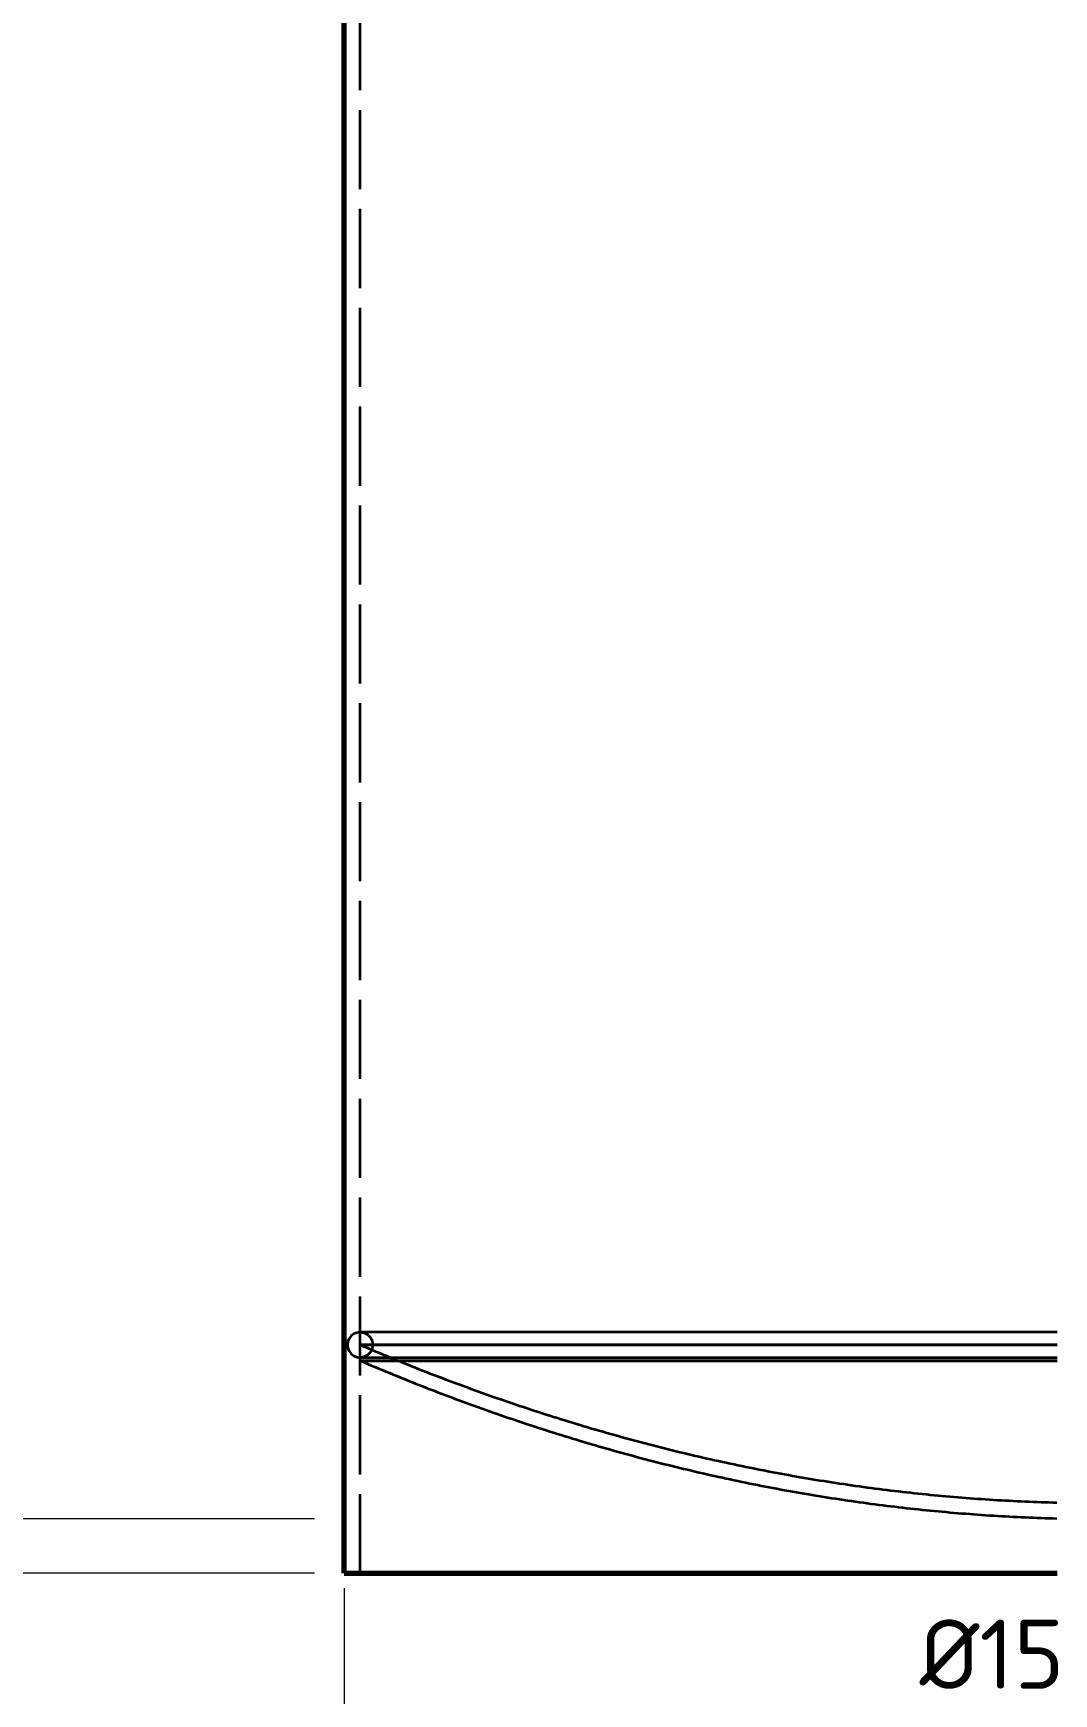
# Model space of a CAD drawing. Header units: millimetres. Extents: x 0 to 594, y 0 to 420.
# Drawn here: x 63.1 to 114.8, y 141.5 to 225.5 of the extents above; entities that cross this region are included whole.
import ezdxf

# ---------------------------------------------------------------- set-up
doc = ezdxf.new("R2010")
doc.units = ezdxf.units.MM
doc.linetypes.add('IRAM-E-TRAZOS', pattern=[5, 4, -1])
for name, color, linetype, lineweight in [('01-VISIBLE', 7, 'CONTINUOUS', 70), ('02-OCULTA', 4, 'IRAM-E-TRAZOS', 35), ('04-COTA', 3, 'CONTINUOUS', 18)]:
    doc.layers.add(name, color=color, linetype=linetype, lineweight=lineweight)
doc.styles.add('ISO3098', font='isocpeur.ttf')
doc.dimstyles.new('FLAMA-IRAM', dxfattribs={"dimtxt": 3.5, "dimasz": 3.5, "dimexe": 2, "dimexo": 1.5, "dimgap": 1, "dimtad": 1, "dimdec": 1, "dimtxsty": 'ISO3098', "dimblk": 'IRAM_FLECHA', "dimblk1": 'IRAM_FLECHA', "dimblk2": 'IRAM_FLECHA', "dimcen": 2.5, "dimclrd": 3, "dimclre": 3, "dimclrt": 3, "dimazin": 3, "dimtfac": 1, "dimtmove": 0, "dimatfit": 3, "dimlwd": 18, "dimlwe": 18})

# ---------------------------------------------------------------- blocks, each defined once
blk = doc.blocks.new('IRAM_FLECHA')
blk.add_solid([(0, 0), (-1, 0.125), (-1, -0.125)])

msp = doc.modelspace()

# ---------------------------------------------------------------- linework, layer by layer
at = {"layer": '01-VISIBLE'}
msp.add_line((78.875, 147.625), (78.875, 307.848), dxfattribs=at)
msp.add_lwpolyline([(78.875, 147.625), (79.075, 147.625), (79.276, 147.625), (79.476, 147.625), (79.676, 147.625), (79.876, 147.625), (80.077, 147.625), (80.277, 147.625), (80.477, 147.625), (80.677, 147.625), (80.878, 147.625), (81.078, 147.625), (81.278, 147.625), (81.478, 147.625), (81.679, 147.625), (81.879, 147.625), (82.079, 147.625), (82.279, 147.625), (82.48, 147.625), (82.68, 147.625), (82.88, 147.625), (83.08, 147.625), (83.281, 147.625), (83.481, 147.625), (83.681, 147.625), (83.882, 147.625), (84.082, 147.625), (84.282, 147.625), (84.482, 147.625), (84.683, 147.625), (84.883, 147.625), (85.083, 147.625), (85.283, 147.625), (85.484, 147.625), (85.684, 147.625), (85.884, 147.625), (86.084, 147.625), (86.285, 147.625), (86.485, 147.625), (86.685, 147.625), (86.885, 147.625), (87.086, 147.625), (87.286, 147.625), (87.486, 147.625), (87.687, 147.625), (87.887, 147.625), (88.087, 147.625), (88.287, 147.625), (88.488, 147.625), (88.688, 147.625), (88.888, 147.625), (89.088, 147.625), (89.289, 147.625), (89.489, 147.625), (89.689, 147.625), (89.889, 147.625), (90.09, 147.625), (90.29, 147.625), (90.49, 147.625), (90.69, 147.625), (90.891, 147.625), (91.091, 147.625), (91.291, 147.625), (91.491, 147.625), (91.692, 147.625), (91.892, 147.625), (92.092, 147.625), (92.293, 147.625), (92.493, 147.625), (92.693, 147.625), (92.893, 147.625), (93.094, 147.625), (93.294, 147.625), (93.494, 147.625), (93.694, 147.625), (93.895, 147.625), (94.095, 147.625), (94.295, 147.625), (94.495, 147.625), (94.696, 147.625), (94.896, 147.625), (95.096, 147.625), (95.296, 147.625), (95.497, 147.625), (95.697, 147.625), (95.897, 147.625), (96.098, 147.625), (96.298, 147.625), (96.498, 147.625), (96.698, 147.625), (96.899, 147.625), (97.099, 147.625), (97.299, 147.625), (97.499, 147.625), (97.7, 147.625), (97.9, 147.625), (98.1, 147.625), (98.3, 147.625), (98.501, 147.625), (98.701, 147.625), (98.901, 147.625), (99.101, 147.625), (99.302, 147.625), (99.502, 147.625), (99.702, 147.625), (99.902, 147.625), (100.103, 147.625), (100.303, 147.625), (100.503, 147.625), (100.704, 147.625), (100.904, 147.625), (101.104, 147.625), (101.304, 147.625), (101.505, 147.625), (101.705, 147.625), (101.905, 147.625), (102.105, 147.625), (102.306, 147.625), (102.506, 147.625), (102.706, 147.625), (102.906, 147.625), (103.107, 147.625), (103.307, 147.625), (103.507, 147.625), (103.707, 147.625), (103.908, 147.625), (104.108, 147.625), (104.308, 147.625), (104.509, 147.625), (104.709, 147.625), (104.909, 147.625), (105.109, 147.625), (105.31, 147.625), (105.51, 147.625), (105.71, 147.625), (105.91, 147.625), (106.111, 147.625), (106.311, 147.625), (106.511, 147.625), (106.711, 147.625), (106.912, 147.625), (107.112, 147.625), (107.312, 147.625), (107.512, 147.625), (107.713, 147.625), (107.913, 147.625), (108.113, 147.625), (108.313, 147.625), (108.514, 147.625), (108.714, 147.625), (108.914, 147.625), (109.115, 147.625), (109.315, 147.625), (109.515, 147.625), (109.715, 147.625), (109.916, 147.625), (110.116, 147.625), (110.316, 147.625), (110.516, 147.625), (110.717, 147.625), (110.917, 147.625), (111.117, 147.625), (111.317, 147.625), (111.518, 147.625), (111.718, 147.625), (111.918, 147.625), (112.118, 147.625), (112.319, 147.625), (112.519, 147.625), (112.719, 147.625), (112.92, 147.625), (113.12, 147.625), (113.32, 147.625), (113.52, 147.625), (113.721, 147.625), (113.921, 147.625), (114.121, 147.625), (114.321, 147.625), (114.522, 147.625), (114.722, 147.625), (114.922, 147.625)], dxfattribs=at)
at = {"layer": '02-OCULTA'}
for p, q in [((79.675, 147.625), (79.675, 308.348)), ((79.675, 158.375), (79.675, 159.175))]:
    msp.add_line(p, q, dxfattribs=at)
for points in [[(79.675, 159.815), (79.509, 159.793), (79.355, 159.729), (79.222, 159.628), (79.121, 159.495), (79.057, 159.341), (79.035, 159.175)], [(114.922, 159.815), (114.722, 159.815), (114.522, 159.815), (114.321, 159.815), (114.121, 159.815), (113.921, 159.815), (113.72, 159.815), (113.52, 159.815), (113.32, 159.815), (113.12, 159.815), (112.919, 159.815), (112.719, 159.815), (112.519, 159.815), (112.319, 159.815), (112.118, 159.815), (111.918, 159.815), (111.718, 159.815), (111.518, 159.815), (111.317, 159.815), (111.117, 159.815), (110.917, 159.815), (110.716, 159.815), (110.516, 159.815), (110.316, 159.815), (110.116, 159.815), (109.915, 159.815), (109.715, 159.815), (109.515, 159.815), (109.315, 159.815), (109.114, 159.815), (108.914, 159.815), (108.714, 159.815), (108.514, 159.815), (108.313, 159.815), (108.113, 159.815), (107.913, 159.815), (107.712, 159.815), (107.512, 159.815), (107.312, 159.815), (107.112, 159.815), (106.911, 159.815), (106.711, 159.815), (106.511, 159.815), (106.311, 159.815), (106.11, 159.815), (105.91, 159.815), (105.71, 159.815), (105.509, 159.815), (105.309, 159.815), (105.109, 159.815), (104.909, 159.815), (104.708, 159.815), (104.508, 159.815), (104.308, 159.815), (104.108, 159.815), (103.907, 159.815), (103.707, 159.815), (103.507, 159.815), (103.307, 159.815), (103.106, 159.815), (102.906, 159.815), (102.706, 159.815), (102.505, 159.815), (102.305, 159.815), (102.105, 159.815), (101.905, 159.815), (101.704, 159.815), (101.504, 159.815), (101.304, 159.815), (101.104, 159.815), (100.903, 159.815), (100.703, 159.815), (100.503, 159.815), (100.303, 159.815), (100.102, 159.815), (99.902, 159.815), (99.702, 159.815), (99.501, 159.815), (99.301, 159.815), (99.101, 159.815), (98.901, 159.815), (98.7, 159.815), (98.5, 159.815), (98.3, 159.815), (98.1, 159.815), (97.899, 159.815), (97.699, 159.815), (97.499, 159.815), (97.299, 159.815), (97.098, 159.815), (96.898, 159.815), (96.698, 159.815), (96.497, 159.815), (96.297, 159.815), (96.097, 159.815), (95.897, 159.815), (95.696, 159.815), (95.496, 159.815), (95.296, 159.815), (95.096, 159.815), (94.895, 159.815), (94.695, 159.815), (94.495, 159.815), (94.295, 159.815), (94.094, 159.815), (93.894, 159.815), (93.694, 159.815), (93.493, 159.815), (93.293, 159.815), (93.093, 159.815), (92.893, 159.815), (92.692, 159.815), (92.492, 159.815), (92.292, 159.815), (92.092, 159.815), (91.891, 159.815), (91.691, 159.815), (91.491, 159.815), (91.291, 159.815), (91.09, 159.815), (90.89, 159.815), (90.69, 159.815), (90.489, 159.815), (90.289, 159.815), (90.089, 159.815), (89.889, 159.815), (89.688, 159.815), (89.488, 159.815), (89.288, 159.815), (89.088, 159.815), (88.887, 159.815), (88.687, 159.815), (88.487, 159.815), (88.286, 159.815), (88.086, 159.815), (87.886, 159.815), (87.686, 159.815), (87.485, 159.815), (87.285, 159.815), (87.085, 159.815), (86.885, 159.815), (86.684, 159.815), (86.484, 159.815), (86.284, 159.815), (86.084, 159.815), (85.883, 159.815), (85.683, 159.815), (85.483, 159.815), (85.282, 159.815), (85.082, 159.815), (84.882, 159.815), (84.682, 159.815), (84.481, 159.815), (84.281, 159.815), (84.081, 159.815), (83.881, 159.815), (83.68, 159.815), (83.48, 159.815), (83.28, 159.815), (83.08, 159.815), (82.879, 159.815), (82.679, 159.815), (82.479, 159.815), (82.278, 159.815), (82.078, 159.815), (81.878, 159.815), (81.678, 159.815), (81.477, 159.815), (81.277, 159.815), (81.077, 159.815), (80.877, 159.815), (80.676, 159.815), (80.476, 159.815), (80.276, 159.815), (80.076, 159.815), (79.875, 159.815), (79.675, 159.815)], [(114.922, 159.815), (114.722, 159.815), (114.522, 159.815), (114.321, 159.815), (114.121, 159.815), (113.921, 159.815), (113.72, 159.815), (113.52, 159.815), (113.32, 159.815), (113.12, 159.815), (112.919, 159.815), (112.719, 159.815), (112.519, 159.815), (112.319, 159.815), (112.118, 159.815), (111.918, 159.815), (111.718, 159.815), (111.518, 159.815), (111.317, 159.815), (111.117, 159.815), (110.917, 159.815), (110.716, 159.815), (110.516, 159.815), (110.316, 159.815), (110.116, 159.815), (109.915, 159.815), (109.715, 159.815), (109.515, 159.815), (109.315, 159.815), (109.114, 159.815), (108.914, 159.815), (108.714, 159.815), (108.514, 159.815), (108.313, 159.815), (108.113, 159.815), (107.913, 159.815), (107.712, 159.815), (107.512, 159.815), (107.312, 159.815), (107.112, 159.815), (106.911, 159.815), (106.711, 159.815), (106.511, 159.815), (106.311, 159.815), (106.11, 159.815), (105.91, 159.815), (105.71, 159.815), (105.509, 159.815), (105.309, 159.815), (105.109, 159.815), (104.909, 159.815), (104.708, 159.815), (104.508, 159.815), (104.308, 159.815), (104.108, 159.815), (103.907, 159.815), (103.707, 159.815), (103.507, 159.815), (103.307, 159.815), (103.106, 159.815), (102.906, 159.815), (102.706, 159.815), (102.505, 159.815), (102.305, 159.815), (102.105, 159.815), (101.905, 159.815), (101.704, 159.815), (101.504, 159.815), (101.304, 159.815), (101.104, 159.815), (100.903, 159.815), (100.703, 159.815), (100.503, 159.815), (100.303, 159.815), (100.102, 159.815), (99.902, 159.815), (99.702, 159.815), (99.501, 159.815), (99.301, 159.815), (99.101, 159.815), (98.901, 159.815), (98.7, 159.815), (98.5, 159.815), (98.3, 159.815), (98.1, 159.815), (97.899, 159.815), (97.699, 159.815), (97.499, 159.815), (97.299, 159.815), (97.098, 159.815), (96.898, 159.815), (96.698, 159.815), (96.497, 159.815), (96.297, 159.815), (96.097, 159.815), (95.897, 159.815), (95.696, 159.815), (95.496, 159.815), (95.296, 159.815), (95.096, 159.815), (94.895, 159.815), (94.695, 159.815), (94.495, 159.815), (94.295, 159.815), (94.094, 159.815), (93.894, 159.815), (93.694, 159.815), (93.493, 159.815), (93.293, 159.815), (93.093, 159.815), (92.893, 159.815), (92.692, 159.815), (92.492, 159.815), (92.292, 159.815), (92.092, 159.815), (91.891, 159.815), (91.691, 159.815), (91.491, 159.815), (91.291, 159.815), (91.09, 159.815), (90.89, 159.815), (90.69, 159.815), (90.489, 159.815), (90.289, 159.815), (90.089, 159.815), (89.889, 159.815), (89.688, 159.815), (89.488, 159.815), (89.288, 159.815), (89.088, 159.815), (88.887, 159.815), (88.687, 159.815), (88.487, 159.815), (88.286, 159.815), (88.086, 159.815), (87.886, 159.815), (87.686, 159.815), (87.485, 159.815), (87.285, 159.815), (87.085, 159.815), (86.885, 159.815), (86.684, 159.815), (86.484, 159.815), (86.284, 159.815), (86.084, 159.815), (85.883, 159.815), (85.683, 159.815), (85.483, 159.815), (85.282, 159.815), (85.082, 159.815), (84.882, 159.815), (84.682, 159.815), (84.481, 159.815), (84.281, 159.815), (84.081, 159.815), (83.881, 159.815), (83.68, 159.815), (83.48, 159.815), (83.28, 159.815), (83.08, 159.815), (82.879, 159.815), (82.679, 159.815), (82.479, 159.815), (82.278, 159.815), (82.078, 159.815), (81.878, 159.815), (81.678, 159.815), (81.477, 159.815), (81.277, 159.815), (81.077, 159.815), (80.877, 159.815), (80.676, 159.815), (80.476, 159.815), (80.276, 159.815), (80.076, 159.815), (79.875, 159.815), (79.675, 159.815)], [(79.675, 159.815), (79.873, 159.784), (80.051, 159.693), (80.193, 159.551), (80.284, 159.373), (80.315, 159.175), (80.284, 158.977), (80.193, 158.799), (80.051, 158.657), (79.873, 158.566), (79.675, 158.535)], [(79.035, 159.175), (79.057, 159.009), (79.121, 158.855), (79.222, 158.722), (79.355, 158.621), (79.509, 158.557), (79.675, 158.535)], [(114.922, 159.175), (114.722, 159.175), (114.522, 159.175), (114.321, 159.175), (114.121, 159.175), (113.921, 159.175), (113.72, 159.175), (113.52, 159.175), (113.32, 159.175), (113.12, 159.175), (112.919, 159.175), (112.719, 159.175), (112.519, 159.175), (112.319, 159.175), (112.118, 159.175), (111.918, 159.175), (111.718, 159.175), (111.518, 159.175), (111.317, 159.175), (111.117, 159.175), (110.917, 159.175), (110.716, 159.175), (110.516, 159.175), (110.316, 159.175), (110.116, 159.175), (109.915, 159.175), (109.715, 159.175), (109.515, 159.175), (109.315, 159.175), (109.114, 159.175), (108.914, 159.175), (108.714, 159.175), (108.514, 159.175), (108.313, 159.175), (108.113, 159.175), (107.913, 159.175), (107.712, 159.175), (107.512, 159.175), (107.312, 159.175), (107.112, 159.175), (106.911, 159.175), (106.711, 159.175), (106.511, 159.175), (106.311, 159.175), (106.11, 159.175), (105.91, 159.175), (105.71, 159.175), (105.509, 159.175), (105.309, 159.175), (105.109, 159.175), (104.909, 159.175), (104.708, 159.175), (104.508, 159.175), (104.308, 159.175), (104.108, 159.175), (103.907, 159.175), (103.707, 159.175), (103.507, 159.175), (103.307, 159.175), (103.106, 159.175), (102.906, 159.175), (102.706, 159.175), (102.505, 159.175), (102.305, 159.175), (102.105, 159.175), (101.905, 159.175), (101.704, 159.175), (101.504, 159.175), (101.304, 159.175), (101.104, 159.175), (100.903, 159.175), (100.703, 159.175), (100.503, 159.175), (100.303, 159.175), (100.102, 159.175), (99.902, 159.175), (99.702, 159.175), (99.501, 159.175), (99.301, 159.175), (99.101, 159.175), (98.901, 159.175), (98.7, 159.175), (98.5, 159.175), (98.3, 159.175), (98.1, 159.175), (97.899, 159.175), (97.699, 159.175), (97.499, 159.175), (97.299, 159.175), (97.098, 159.175), (96.898, 159.175), (96.698, 159.175), (96.497, 159.175), (96.297, 159.175), (96.097, 159.175), (95.897, 159.175), (95.696, 159.175), (95.496, 159.175), (95.296, 159.175), (95.096, 159.175), (94.895, 159.175), (94.695, 159.175), (94.495, 159.175), (94.295, 159.175), (94.094, 159.175), (93.894, 159.175), (93.694, 159.175), (93.493, 159.175), (93.293, 159.175), (93.093, 159.175), (92.893, 159.175), (92.692, 159.175), (92.492, 159.175), (92.292, 159.175), (92.092, 159.175), (91.891, 159.175), (91.691, 159.175), (91.491, 159.175), (91.291, 159.175), (91.09, 159.175), (90.89, 159.175), (90.69, 159.175), (90.489, 159.175), (90.289, 159.175), (90.089, 159.175), (89.889, 159.175), (89.688, 159.175), (89.488, 159.175), (89.288, 159.175), (89.088, 159.175), (88.887, 159.175), (88.687, 159.175), (88.487, 159.175), (88.286, 159.175), (88.086, 159.175), (87.886, 159.175), (87.686, 159.175), (87.485, 159.175), (87.285, 159.175), (87.085, 159.175), (86.885, 159.175), (86.684, 159.175), (86.484, 159.175), (86.284, 159.175), (86.084, 159.175), (85.883, 159.175), (85.683, 159.175), (85.483, 159.175), (85.282, 159.175), (85.082, 159.175), (84.882, 159.175), (84.682, 159.175), (84.481, 159.175), (84.281, 159.175), (84.081, 159.175), (83.881, 159.175), (83.68, 159.175), (83.48, 159.175), (83.28, 159.175), (83.08, 159.175), (82.879, 159.175), (82.679, 159.175), (82.479, 159.175), (82.278, 159.175), (82.078, 159.175), (81.878, 159.175), (81.678, 159.175), (81.477, 159.175), (81.277, 159.175), (81.077, 159.175), (80.877, 159.175), (80.676, 159.175), (80.476, 159.175), (80.276, 159.175), (80.076, 159.175), (79.875, 159.175), (79.675, 159.175)], [(79.675, 159.175), (79.875, 159.175), (80.076, 159.175), (80.276, 159.175), (80.476, 159.175), (80.676, 159.175), (80.877, 159.175), (81.077, 159.175), (81.277, 159.175), (81.477, 159.175), (81.678, 159.175), (81.878, 159.175), (82.078, 159.175), (82.278, 159.175), (82.479, 159.175), (82.679, 159.175), (82.879, 159.175), (83.08, 159.175), (83.28, 159.175), (83.48, 159.175), (83.68, 159.175), (83.881, 159.175), (84.081, 159.175), (84.281, 159.175), (84.481, 159.175), (84.682, 159.175), (84.882, 159.175), (85.082, 159.175), (85.282, 159.175), (85.483, 159.175), (85.683, 159.175), (85.883, 159.175), (86.084, 159.175), (86.284, 159.175), (86.484, 159.175), (86.684, 159.175), (86.885, 159.175), (87.085, 159.175), (87.285, 159.175), (87.485, 159.175), (87.686, 159.175), (87.886, 159.175), (88.086, 159.175), (88.286, 159.175), (88.487, 159.175), (88.687, 159.175), (88.887, 159.175), (89.088, 159.175), (89.288, 159.175), (89.488, 159.175), (89.688, 159.175), (89.889, 159.175), (90.089, 159.175), (90.289, 159.175), (90.489, 159.175), (90.69, 159.175), (90.89, 159.175), (91.09, 159.175), (91.291, 159.175), (91.491, 159.175), (91.691, 159.175), (91.891, 159.175), (92.092, 159.175), (92.292, 159.175), (92.492, 159.175), (92.692, 159.175), (92.893, 159.175), (93.093, 159.175), (93.293, 159.175), (93.493, 159.175), (93.694, 159.175), (93.894, 159.175), (94.094, 159.175), (94.295, 159.175), (94.495, 159.175), (94.695, 159.175), (94.895, 159.175), (95.096, 159.175), (95.296, 159.175), (95.496, 159.175), (95.696, 159.175), (95.897, 159.175), (96.097, 159.175), (96.297, 159.175), (96.497, 159.175), (96.698, 159.175), (96.898, 159.175), (97.098, 159.175), (97.299, 159.175), (97.499, 159.175), (97.699, 159.175), (97.899, 159.175), (98.1, 159.175), (98.3, 159.175), (98.5, 159.175), (98.7, 159.175), (98.901, 159.175), (99.101, 159.175), (99.301, 159.175), (99.501, 159.175), (99.702, 159.175), (99.902, 159.175), (100.102, 159.175), (100.303, 159.175), (100.503, 159.175), (100.703, 159.175), (100.903, 159.175), (101.104, 159.175), (101.304, 159.175), (101.504, 159.175), (101.704, 159.175), (101.905, 159.175), (102.105, 159.175), (102.305, 159.175), (102.505, 159.175), (102.706, 159.175), (102.906, 159.175), (103.106, 159.175), (103.307, 159.175), (103.507, 159.175), (103.707, 159.175), (103.907, 159.175), (104.108, 159.175), (104.308, 159.175), (104.508, 159.175), (104.708, 159.175), (104.909, 159.175), (105.109, 159.175), (105.309, 159.175), (105.509, 159.175), (105.71, 159.175), (105.91, 159.175), (106.11, 159.175), (106.311, 159.175), (106.511, 159.175), (106.711, 159.175), (106.911, 159.175), (107.112, 159.175), (107.312, 159.175), (107.512, 159.175), (107.712, 159.175), (107.913, 159.175), (108.113, 159.175), (108.313, 159.175), (108.514, 159.175), (108.714, 159.175), (108.914, 159.175), (109.114, 159.175), (109.315, 159.175), (109.515, 159.175), (109.715, 159.175), (109.915, 159.175), (110.116, 159.175), (110.316, 159.175), (110.516, 159.175), (110.716, 159.175), (110.917, 159.175), (111.117, 159.175), (111.317, 159.175), (111.518, 159.175), (111.718, 159.175), (111.918, 159.175), (112.118, 159.175), (112.319, 159.175), (112.519, 159.175), (112.719, 159.175), (112.919, 159.175), (113.12, 159.175), (113.32, 159.175), (113.52, 159.175), (113.72, 159.175), (113.921, 159.175), (114.121, 159.175), (114.321, 159.175), (114.522, 159.175), (114.722, 159.175), (114.922, 159.175)], [(79.675, 159.175), (79.86, 159.096), (80.045, 159.018), (80.23, 158.94), (80.415, 158.862), (80.6, 158.785), (80.786, 158.708), (80.971, 158.631), (81.157, 158.554), (81.343, 158.478), (81.529, 158.403), (81.715, 158.327), (81.901, 158.252), (82.088, 158.177), (82.274, 158.103), (82.461, 158.029), (82.648, 157.955), (82.835, 157.882), (83.022, 157.809), (83.209, 157.736), (83.396, 157.664), (83.584, 157.592), (83.772, 157.521), (83.959, 157.449), (84.147, 157.378), (84.335, 157.308), (84.523, 157.238), (84.712, 157.168), (84.9, 157.098), (85.089, 157.029), (85.277, 156.96), (85.466, 156.892), (85.655, 156.824), (85.844, 156.756), (86.034, 156.689), (86.223, 156.622), (86.412, 156.555), (86.602, 156.489), (86.792, 156.423), (86.982, 156.358), (87.171, 156.293), (87.362, 156.228), (87.552, 156.164), (87.742, 156.1), (87.933, 156.036), (88.123, 155.973), (88.314, 155.91), (88.505, 155.847), (88.696, 155.785), (88.887, 155.723), (89.078, 155.662), (89.269, 155.601), (89.461, 155.54), (89.653, 155.48), (89.844, 155.42), (90.036, 155.361), (90.228, 155.302), (90.42, 155.243), (90.612, 155.185), (90.805, 155.127), (90.997, 155.069), (91.189, 155.012), (91.382, 154.955), (91.575, 154.899), (91.768, 154.843), (91.961, 154.787), (92.154, 154.732), (92.347, 154.677), (92.54, 154.623), (92.734, 154.569), (92.927, 154.515), (93.121, 154.462), (93.315, 154.409), (93.509, 154.356), (93.702, 154.304), (93.897, 154.253), (94.091, 154.201), (94.285, 154.151), (94.479, 154.1), (94.674, 154.05), (94.869, 154), (95.063, 153.951), (95.258, 153.902), (95.453, 153.854), (95.648, 153.806), (95.843, 153.758), (96.038, 153.711), (96.234, 153.665), (96.429, 153.618), (96.625, 153.572), (96.82, 153.527), (97.016, 153.482), (97.212, 153.437), (97.408, 153.393), (97.604, 153.349), (97.8, 153.305), (97.996, 153.262), (98.192, 153.22), (98.388, 153.177), (98.585, 153.136), (98.781, 153.094), (98.978, 153.053), (99.175, 153.013), (99.371, 152.973), (99.568, 152.933), (99.765, 152.894), (99.962, 152.855), (100.16, 152.817), (100.357, 152.779), (100.554, 152.741), (100.751, 152.704), (100.949, 152.668), (101.146, 152.631), (101.344, 152.596), (101.542, 152.56), (101.739, 152.525), (101.937, 152.491), (102.135, 152.457), (102.333, 152.423), (102.531, 152.39), (102.729, 152.357), (102.928, 152.325), (103.126, 152.293), (103.324, 152.261), (103.523, 152.23), (103.721, 152.2), (103.92, 152.17), (104.118, 152.14), (104.317, 152.111), (104.516, 152.082), (104.715, 152.054), (104.914, 152.026), (105.113, 151.998), (105.312, 151.971), (105.511, 151.944), (105.71, 151.918), (105.909, 151.893), (106.108, 151.867), (106.307, 151.842), (106.507, 151.818), (106.706, 151.794), (106.906, 151.771), (107.105, 151.748), (107.305, 151.725), (107.504, 151.703), (107.704, 151.681), (107.904, 151.66), (108.103, 151.639), (108.303, 151.619), (108.503, 151.599), (108.703, 151.58), (108.903, 151.561), (109.103, 151.542), (109.303, 151.524), (109.503, 151.506), (109.703, 151.489), (109.903, 151.473), (110.103, 151.456), (110.304, 151.44), (110.504, 151.425), (110.704, 151.41), (110.904, 151.396), (111.105, 151.382), (111.305, 151.368), (111.506, 151.355), (111.706, 151.343), (111.906, 151.33), (112.107, 151.319), (112.307, 151.307), (112.508, 151.297), (112.709, 151.286), (112.909, 151.276), (113.11, 151.267), (113.31, 151.258), (113.511, 151.249), (113.712, 151.241), (113.912, 151.234), (114.113, 151.227), (114.314, 151.22), (114.515, 151.214), (114.715, 151.208), (114.916, 151.203)], [(79.675, 158.535), (79.875, 158.535), (80.076, 158.535), (80.276, 158.535), (80.476, 158.535), (80.676, 158.535), (80.877, 158.535), (81.077, 158.535), (81.277, 158.535), (81.477, 158.535), (81.678, 158.535), (81.878, 158.535), (82.078, 158.535), (82.278, 158.535), (82.479, 158.535), (82.679, 158.535), (82.879, 158.535), (83.08, 158.535), (83.28, 158.535), (83.48, 158.535), (83.68, 158.535), (83.881, 158.535), (84.081, 158.535), (84.281, 158.535), (84.481, 158.535), (84.682, 158.535), (84.882, 158.535), (85.082, 158.535), (85.282, 158.535), (85.483, 158.535), (85.683, 158.535), (85.883, 158.535), (86.084, 158.535), (86.284, 158.535), (86.484, 158.535), (86.684, 158.535), (86.885, 158.535), (87.085, 158.535), (87.285, 158.535), (87.485, 158.535), (87.686, 158.535), (87.886, 158.535), (88.086, 158.535), (88.286, 158.535), (88.487, 158.535), (88.687, 158.535), (88.887, 158.535), (89.088, 158.535), (89.288, 158.535), (89.488, 158.535), (89.688, 158.535), (89.889, 158.535), (90.089, 158.535), (90.289, 158.535), (90.489, 158.535), (90.69, 158.535), (90.89, 158.535), (91.09, 158.535), (91.291, 158.535), (91.491, 158.535), (91.691, 158.535), (91.891, 158.535), (92.092, 158.535), (92.292, 158.535), (92.492, 158.535), (92.692, 158.535), (92.893, 158.535), (93.093, 158.535), (93.293, 158.535), (93.493, 158.535), (93.694, 158.535), (93.894, 158.535), (94.094, 158.535), (94.295, 158.535), (94.495, 158.535), (94.695, 158.535), (94.895, 158.535), (95.096, 158.535), (95.296, 158.535), (95.496, 158.535), (95.696, 158.535), (95.897, 158.535), (96.097, 158.535), (96.297, 158.535), (96.497, 158.535), (96.698, 158.535), (96.898, 158.535), (97.098, 158.535), (97.299, 158.535), (97.499, 158.535), (97.699, 158.535), (97.899, 158.535), (98.1, 158.535), (98.3, 158.535), (98.5, 158.535), (98.7, 158.535), (98.901, 158.535), (99.101, 158.535), (99.301, 158.535), (99.501, 158.535), (99.702, 158.535), (99.902, 158.535), (100.102, 158.535), (100.303, 158.535), (100.503, 158.535), (100.703, 158.535), (100.903, 158.535), (101.104, 158.535), (101.304, 158.535), (101.504, 158.535), (101.704, 158.535), (101.905, 158.535), (102.105, 158.535), (102.305, 158.535), (102.505, 158.535), (102.706, 158.535), (102.906, 158.535), (103.106, 158.535), (103.307, 158.535), (103.507, 158.535), (103.707, 158.535), (103.907, 158.535), (104.108, 158.535), (104.308, 158.535), (104.508, 158.535), (104.708, 158.535), (104.909, 158.535), (105.109, 158.535), (105.309, 158.535), (105.509, 158.535), (105.71, 158.535), (105.91, 158.535), (106.11, 158.535), (106.311, 158.535), (106.511, 158.535), (106.711, 158.535), (106.911, 158.535), (107.112, 158.535), (107.312, 158.535), (107.512, 158.535), (107.712, 158.535), (107.913, 158.535), (108.113, 158.535), (108.313, 158.535), (108.514, 158.535), (108.714, 158.535), (108.914, 158.535), (109.114, 158.535), (109.315, 158.535), (109.515, 158.535), (109.715, 158.535), (109.915, 158.535), (110.116, 158.535), (110.316, 158.535), (110.516, 158.535), (110.716, 158.535), (110.917, 158.535), (111.117, 158.535), (111.317, 158.535), (111.518, 158.535), (111.718, 158.535), (111.918, 158.535), (112.118, 158.535), (112.319, 158.535), (112.519, 158.535), (112.719, 158.535), (112.919, 158.535), (113.12, 158.535), (113.32, 158.535), (113.52, 158.535), (113.72, 158.535), (113.921, 158.535), (114.121, 158.535), (114.321, 158.535), (114.522, 158.535), (114.722, 158.535), (114.922, 158.535)], [(79.675, 158.535), (79.875, 158.535), (80.076, 158.535), (80.276, 158.535), (80.476, 158.535), (80.676, 158.535), (80.877, 158.535), (81.077, 158.535), (81.277, 158.535), (81.477, 158.535), (81.678, 158.535), (81.878, 158.535), (82.078, 158.535), (82.278, 158.535), (82.479, 158.535), (82.679, 158.535), (82.879, 158.535), (83.08, 158.535), (83.28, 158.535), (83.48, 158.535), (83.68, 158.535), (83.881, 158.535), (84.081, 158.535), (84.281, 158.535), (84.481, 158.535), (84.682, 158.535), (84.882, 158.535), (85.082, 158.535), (85.282, 158.535), (85.483, 158.535), (85.683, 158.535), (85.883, 158.535), (86.084, 158.535), (86.284, 158.535), (86.484, 158.535), (86.684, 158.535), (86.885, 158.535), (87.085, 158.535), (87.285, 158.535), (87.485, 158.535), (87.686, 158.535), (87.886, 158.535), (88.086, 158.535), (88.286, 158.535), (88.487, 158.535), (88.687, 158.535), (88.887, 158.535), (89.088, 158.535), (89.288, 158.535), (89.488, 158.535), (89.688, 158.535), (89.889, 158.535), (90.089, 158.535), (90.289, 158.535), (90.489, 158.535), (90.69, 158.535), (90.89, 158.535), (91.09, 158.535), (91.291, 158.535), (91.491, 158.535), (91.691, 158.535), (91.891, 158.535), (92.092, 158.535), (92.292, 158.535), (92.492, 158.535), (92.692, 158.535), (92.893, 158.535), (93.093, 158.535), (93.293, 158.535), (93.493, 158.535), (93.694, 158.535), (93.894, 158.535), (94.094, 158.535), (94.295, 158.535), (94.495, 158.535), (94.695, 158.535), (94.895, 158.535), (95.096, 158.535), (95.296, 158.535), (95.496, 158.535), (95.696, 158.535), (95.897, 158.535), (96.097, 158.535), (96.297, 158.535), (96.497, 158.535), (96.698, 158.535), (96.898, 158.535), (97.098, 158.535), (97.299, 158.535), (97.499, 158.535), (97.699, 158.535), (97.899, 158.535), (98.1, 158.535), (98.3, 158.535), (98.5, 158.535), (98.7, 158.535), (98.901, 158.535), (99.101, 158.535), (99.301, 158.535), (99.501, 158.535), (99.702, 158.535), (99.902, 158.535), (100.102, 158.535), (100.303, 158.535), (100.503, 158.535), (100.703, 158.535), (100.903, 158.535), (101.104, 158.535), (101.304, 158.535), (101.504, 158.535), (101.704, 158.535), (101.905, 158.535), (102.105, 158.535), (102.305, 158.535), (102.505, 158.535), (102.706, 158.535), (102.906, 158.535), (103.106, 158.535), (103.307, 158.535), (103.507, 158.535), (103.707, 158.535), (103.907, 158.535), (104.108, 158.535), (104.308, 158.535), (104.508, 158.535), (104.708, 158.535), (104.909, 158.535), (105.109, 158.535), (105.309, 158.535), (105.509, 158.535), (105.71, 158.535), (105.91, 158.535), (106.11, 158.535), (106.311, 158.535), (106.511, 158.535), (106.711, 158.535), (106.911, 158.535), (107.112, 158.535), (107.312, 158.535), (107.512, 158.535), (107.712, 158.535), (107.913, 158.535), (108.113, 158.535), (108.313, 158.535), (108.514, 158.535), (108.714, 158.535), (108.914, 158.535), (109.114, 158.535), (109.315, 158.535), (109.515, 158.535), (109.715, 158.535), (109.915, 158.535), (110.116, 158.535), (110.316, 158.535), (110.516, 158.535), (110.716, 158.535), (110.917, 158.535), (111.117, 158.535), (111.317, 158.535), (111.518, 158.535), (111.718, 158.535), (111.918, 158.535), (112.118, 158.535), (112.319, 158.535), (112.519, 158.535), (112.719, 158.535), (112.919, 158.535), (113.12, 158.535), (113.32, 158.535), (113.52, 158.535), (113.72, 158.535), (113.921, 158.535), (114.121, 158.535), (114.321, 158.535), (114.522, 158.535), (114.722, 158.535), (114.922, 158.535)], [(114.922, 158.375), (114.722, 158.375), (114.522, 158.375), (114.321, 158.375), (114.121, 158.375), (113.921, 158.375), (113.72, 158.375), (113.52, 158.375), (113.32, 158.375), (113.12, 158.375), (112.919, 158.375), (112.719, 158.375), (112.519, 158.375), (112.319, 158.375), (112.118, 158.375), (111.918, 158.375), (111.718, 158.375), (111.518, 158.375), (111.317, 158.375), (111.117, 158.375), (110.917, 158.375), (110.716, 158.375), (110.516, 158.375), (110.316, 158.375), (110.116, 158.375), (109.915, 158.375), (109.715, 158.375), (109.515, 158.375), (109.315, 158.375), (109.114, 158.375), (108.914, 158.375), (108.714, 158.375), (108.514, 158.375), (108.313, 158.375), (108.113, 158.375), (107.913, 158.375), (107.712, 158.375), (107.512, 158.375), (107.312, 158.375), (107.112, 158.375), (106.911, 158.375), (106.711, 158.375), (106.511, 158.375), (106.311, 158.375), (106.11, 158.375), (105.91, 158.375), (105.71, 158.375), (105.509, 158.375), (105.309, 158.375), (105.109, 158.375), (104.909, 158.375), (104.708, 158.375), (104.508, 158.375), (104.308, 158.375), (104.108, 158.375), (103.907, 158.375), (103.707, 158.375), (103.507, 158.375), (103.307, 158.375), (103.106, 158.375), (102.906, 158.375), (102.706, 158.375), (102.505, 158.375), (102.305, 158.375), (102.105, 158.375), (101.905, 158.375), (101.704, 158.375), (101.504, 158.375), (101.304, 158.375), (101.104, 158.375), (100.903, 158.375), (100.703, 158.375), (100.503, 158.375), (100.303, 158.375), (100.102, 158.375), (99.902, 158.375), (99.702, 158.375), (99.501, 158.375), (99.301, 158.375), (99.101, 158.375), (98.901, 158.375), (98.7, 158.375), (98.5, 158.375), (98.3, 158.375), (98.1, 158.375), (97.899, 158.375), (97.699, 158.375), (97.499, 158.375), (97.299, 158.375), (97.098, 158.375), (96.898, 158.375), (96.698, 158.375), (96.497, 158.375), (96.297, 158.375), (96.097, 158.375), (95.897, 158.375), (95.696, 158.375), (95.496, 158.375), (95.296, 158.375), (95.096, 158.375), (94.895, 158.375), (94.695, 158.375), (94.495, 158.375), (94.295, 158.375), (94.094, 158.375), (93.894, 158.375), (93.694, 158.375), (93.493, 158.375), (93.293, 158.375), (93.093, 158.375), (92.893, 158.375), (92.692, 158.375), (92.492, 158.375), (92.292, 158.375), (92.092, 158.375), (91.891, 158.375), (91.691, 158.375), (91.491, 158.375), (91.291, 158.375), (91.09, 158.375), (90.89, 158.375), (90.69, 158.375), (90.489, 158.375), (90.289, 158.375), (90.089, 158.375), (89.889, 158.375), (89.688, 158.375), (89.488, 158.375), (89.288, 158.375), (89.088, 158.375), (88.887, 158.375), (88.687, 158.375), (88.487, 158.375), (88.286, 158.375), (88.086, 158.375), (87.886, 158.375), (87.686, 158.375), (87.485, 158.375), (87.285, 158.375), (87.085, 158.375), (86.885, 158.375), (86.684, 158.375), (86.484, 158.375), (86.284, 158.375), (86.084, 158.375), (85.883, 158.375), (85.683, 158.375), (85.483, 158.375), (85.282, 158.375), (85.082, 158.375), (84.882, 158.375), (84.682, 158.375), (84.481, 158.375), (84.281, 158.375), (84.081, 158.375), (83.881, 158.375), (83.68, 158.375), (83.48, 158.375), (83.28, 158.375), (83.08, 158.375), (82.879, 158.375), (82.679, 158.375), (82.479, 158.375), (82.278, 158.375), (82.078, 158.375), (81.878, 158.375), (81.678, 158.375), (81.477, 158.375), (81.277, 158.375), (81.077, 158.375), (80.877, 158.375), (80.676, 158.375), (80.476, 158.375), (80.276, 158.375), (80.076, 158.375), (79.875, 158.375), (79.675, 158.375)], [(79.675, 158.375), (79.875, 158.375), (80.076, 158.375), (80.276, 158.375), (80.476, 158.375), (80.676, 158.375), (80.877, 158.375), (81.077, 158.375), (81.277, 158.375), (81.477, 158.375), (81.678, 158.375), (81.878, 158.375), (82.078, 158.375), (82.278, 158.375), (82.479, 158.375), (82.679, 158.375), (82.879, 158.375), (83.08, 158.375), (83.28, 158.375), (83.48, 158.375), (83.68, 158.375), (83.881, 158.375), (84.081, 158.375), (84.281, 158.375), (84.481, 158.375), (84.682, 158.375), (84.882, 158.375), (85.082, 158.375), (85.282, 158.375), (85.483, 158.375), (85.683, 158.375), (85.883, 158.375), (86.084, 158.375), (86.284, 158.375), (86.484, 158.375), (86.684, 158.375), (86.885, 158.375), (87.085, 158.375), (87.285, 158.375), (87.485, 158.375), (87.686, 158.375), (87.886, 158.375), (88.086, 158.375), (88.286, 158.375), (88.487, 158.375), (88.687, 158.375), (88.887, 158.375), (89.088, 158.375), (89.288, 158.375), (89.488, 158.375), (89.688, 158.375), (89.889, 158.375), (90.089, 158.375), (90.289, 158.375), (90.489, 158.375), (90.69, 158.375), (90.89, 158.375), (91.09, 158.375), (91.291, 158.375), (91.491, 158.375), (91.691, 158.375), (91.891, 158.375), (92.092, 158.375), (92.292, 158.375), (92.492, 158.375), (92.692, 158.375), (92.893, 158.375), (93.093, 158.375), (93.293, 158.375), (93.493, 158.375), (93.694, 158.375), (93.894, 158.375), (94.094, 158.375), (94.295, 158.375), (94.495, 158.375), (94.695, 158.375), (94.895, 158.375), (95.096, 158.375), (95.296, 158.375), (95.496, 158.375), (95.696, 158.375), (95.897, 158.375), (96.097, 158.375), (96.297, 158.375), (96.497, 158.375), (96.698, 158.375), (96.898, 158.375), (97.098, 158.375), (97.299, 158.375), (97.499, 158.375), (97.699, 158.375), (97.899, 158.375), (98.1, 158.375), (98.3, 158.375), (98.5, 158.375), (98.7, 158.375), (98.901, 158.375), (99.101, 158.375), (99.301, 158.375), (99.501, 158.375), (99.702, 158.375), (99.902, 158.375), (100.102, 158.375), (100.303, 158.375), (100.503, 158.375), (100.703, 158.375), (100.903, 158.375), (101.104, 158.375), (101.304, 158.375), (101.504, 158.375), (101.704, 158.375), (101.905, 158.375), (102.105, 158.375), (102.305, 158.375), (102.505, 158.375), (102.706, 158.375), (102.906, 158.375), (103.106, 158.375), (103.307, 158.375), (103.507, 158.375), (103.707, 158.375), (103.907, 158.375), (104.108, 158.375), (104.308, 158.375), (104.508, 158.375), (104.708, 158.375), (104.909, 158.375), (105.109, 158.375), (105.309, 158.375), (105.509, 158.375), (105.71, 158.375), (105.91, 158.375), (106.11, 158.375), (106.311, 158.375), (106.511, 158.375), (106.711, 158.375), (106.911, 158.375), (107.112, 158.375), (107.312, 158.375), (107.512, 158.375), (107.712, 158.375), (107.913, 158.375), (108.113, 158.375), (108.313, 158.375), (108.514, 158.375), (108.714, 158.375), (108.914, 158.375), (109.114, 158.375), (109.315, 158.375), (109.515, 158.375), (109.715, 158.375), (109.915, 158.375), (110.116, 158.375), (110.316, 158.375), (110.516, 158.375), (110.716, 158.375), (110.917, 158.375), (111.117, 158.375), (111.317, 158.375), (111.518, 158.375), (111.718, 158.375), (111.918, 158.375), (112.118, 158.375), (112.319, 158.375), (112.519, 158.375), (112.719, 158.375), (112.919, 158.375), (113.12, 158.375), (113.32, 158.375), (113.52, 158.375), (113.72, 158.375), (113.921, 158.375), (114.121, 158.375), (114.321, 158.375), (114.522, 158.375), (114.722, 158.375), (114.922, 158.375)], [(79.675, 158.375), (79.86, 158.296), (80.045, 158.218), (80.23, 158.14), (80.415, 158.062), (80.6, 157.985), (80.786, 157.908), (80.971, 157.831), (81.157, 157.754), (81.343, 157.678), (81.529, 157.603), (81.715, 157.527), (81.901, 157.452), (82.088, 157.377), (82.274, 157.303), (82.461, 157.229), (82.648, 157.155), (82.835, 157.082), (83.022, 157.009), (83.209, 156.936), (83.396, 156.864), (83.584, 156.792), (83.772, 156.721), (83.959, 156.649), (84.147, 156.578), (84.335, 156.508), (84.523, 156.438), (84.712, 156.368), (84.9, 156.298), (85.089, 156.229), (85.277, 156.16), (85.466, 156.092), (85.655, 156.024), (85.844, 155.956), (86.034, 155.889), (86.223, 155.822), (86.412, 155.755), (86.602, 155.689), (86.792, 155.623), (86.982, 155.558), (87.171, 155.493), (87.362, 155.428), (87.552, 155.364), (87.742, 155.3), (87.933, 155.236), (88.123, 155.173), (88.314, 155.11), (88.505, 155.047), (88.696, 154.985), (88.887, 154.923), (89.078, 154.862), (89.269, 154.801), (89.461, 154.74), (89.653, 154.68), (89.844, 154.62), (90.036, 154.561), (90.228, 154.502), (90.42, 154.443), (90.612, 154.385), (90.805, 154.327), (90.997, 154.269), (91.189, 154.212), (91.382, 154.155), (91.575, 154.099), (91.768, 154.043), (91.961, 153.987), (92.154, 153.932), (92.347, 153.877), (92.54, 153.823), (92.734, 153.769), (92.927, 153.715), (93.121, 153.662), (93.315, 153.609), (93.509, 153.556), (93.702, 153.504), (93.897, 153.453), (94.091, 153.401), (94.285, 153.351), (94.479, 153.3), (94.674, 153.25), (94.869, 153.2), (95.063, 153.151), (95.258, 153.102), (95.453, 153.054), (95.648, 153.006), (95.843, 152.958), (96.038, 152.911), (96.234, 152.865), (96.429, 152.818), (96.625, 152.772), (96.82, 152.727), (97.016, 152.682), (97.212, 152.637), (97.408, 152.593), (97.604, 152.549), (97.8, 152.505), (97.996, 152.462), (98.192, 152.42), (98.388, 152.377), (98.585, 152.336), (98.781, 152.294), (98.978, 152.253), (99.175, 152.213), (99.371, 152.173), (99.568, 152.133), (99.765, 152.094), (99.962, 152.055), (100.16, 152.017), (100.357, 151.979), (100.554, 151.941), (100.751, 151.904), (100.949, 151.868), (101.146, 151.831), (101.344, 151.796), (101.542, 151.76), (101.739, 151.725), (101.937, 151.691), (102.135, 151.657), (102.333, 151.623), (102.531, 151.59), (102.729, 151.557), (102.928, 151.525), (103.126, 151.493), (103.324, 151.461), (103.523, 151.43), (103.721, 151.4), (103.92, 151.37), (104.118, 151.34), (104.317, 151.311), (104.516, 151.282), (104.715, 151.254), (104.914, 151.226), (105.113, 151.198), (105.312, 151.171), (105.511, 151.144), (105.71, 151.118), (105.909, 151.093), (106.108, 151.067), (106.307, 151.042), (106.507, 151.018), (106.706, 150.994), (106.906, 150.971), (107.105, 150.948), (107.305, 150.925), (107.504, 150.903), (107.704, 150.881), (107.904, 150.86), (108.103, 150.839), (108.303, 150.819), (108.503, 150.799), (108.703, 150.78), (108.903, 150.761), (109.103, 150.742), (109.303, 150.724), (109.503, 150.706), (109.703, 150.689), (109.903, 150.673), (110.103, 150.656), (110.304, 150.64), (110.504, 150.625), (110.704, 150.61), (110.904, 150.596), (111.105, 150.582), (111.305, 150.568), (111.506, 150.555), (111.706, 150.543), (111.906, 150.53), (112.107, 150.519), (112.307, 150.507), (112.508, 150.497), (112.709, 150.486), (112.909, 150.476), (113.11, 150.467), (113.31, 150.458), (113.511, 150.449), (113.712, 150.441), (113.912, 150.434), (114.113, 150.427), (114.314, 150.42), (114.515, 150.414), (114.715, 150.408), (114.916, 150.403)], [(114.922, 147.625), (114.722, 147.625), (114.522, 147.625), (114.321, 147.625), (114.121, 147.625), (113.921, 147.625), (113.721, 147.625), (113.52, 147.625), (113.32, 147.625), (113.12, 147.625), (112.92, 147.625), (112.719, 147.625), (112.519, 147.625), (112.319, 147.625), (112.118, 147.625), (111.918, 147.625), (111.718, 147.625), (111.518, 147.625), (111.317, 147.625), (111.117, 147.625), (110.917, 147.625), (110.717, 147.625), (110.516, 147.625), (110.316, 147.625), (110.116, 147.625), (109.916, 147.625), (109.715, 147.625), (109.515, 147.625), (109.315, 147.625), (109.115, 147.625), (108.914, 147.625), (108.714, 147.625), (108.514, 147.625), (108.313, 147.625), (108.113, 147.625), (107.913, 147.625), (107.713, 147.625), (107.512, 147.625), (107.312, 147.625), (107.112, 147.625), (106.912, 147.625), (106.711, 147.625), (106.511, 147.625), (106.311, 147.625), (106.111, 147.625), (105.91, 147.625), (105.71, 147.625), (105.51, 147.625), (105.31, 147.625), (105.109, 147.625), (104.909, 147.625), (104.709, 147.625), (104.509, 147.625), (104.308, 147.625), (104.108, 147.625), (103.908, 147.625), (103.707, 147.625), (103.507, 147.625), (103.307, 147.625), (103.107, 147.625), (102.906, 147.625), (102.706, 147.625), (102.506, 147.625), (102.306, 147.625), (102.105, 147.625), (101.905, 147.625), (101.705, 147.625), (101.505, 147.625), (101.304, 147.625), (101.104, 147.625), (100.904, 147.625), (100.704, 147.625), (100.503, 147.625), (100.303, 147.625), (100.103, 147.625), (99.902, 147.625), (99.702, 147.625), (99.502, 147.625), (99.302, 147.625), (99.101, 147.625), (98.901, 147.625), (98.701, 147.625), (98.501, 147.625), (98.3, 147.625), (98.1, 147.625), (97.9, 147.625), (97.7, 147.625), (97.499, 147.625), (97.299, 147.625), (97.099, 147.625), (96.899, 147.625), (96.698, 147.625), (96.498, 147.625), (96.298, 147.625), (96.098, 147.625), (95.897, 147.625), (95.697, 147.625), (95.497, 147.625), (95.296, 147.625), (95.096, 147.625), (94.896, 147.625), (94.696, 147.625), (94.495, 147.625), (94.295, 147.625), (94.095, 147.625), (93.895, 147.625), (93.694, 147.625), (93.494, 147.625), (93.294, 147.625), (93.094, 147.625), (92.893, 147.625), (92.693, 147.625), (92.493, 147.625), (92.293, 147.625), (92.092, 147.625), (91.892, 147.625), (91.692, 147.625), (91.491, 147.625), (91.291, 147.625), (91.091, 147.625), (90.891, 147.625), (90.69, 147.625), (90.49, 147.625), (90.29, 147.625), (90.09, 147.625), (89.889, 147.625), (89.689, 147.625), (89.489, 147.625), (89.289, 147.625), (89.088, 147.625), (88.888, 147.625), (88.688, 147.625), (88.488, 147.625), (88.287, 147.625), (88.087, 147.625), (87.887, 147.625), (87.687, 147.625), (87.486, 147.625), (87.286, 147.625), (87.086, 147.625), (86.885, 147.625), (86.685, 147.625), (86.485, 147.625), (86.285, 147.625), (86.084, 147.625), (85.884, 147.625), (85.684, 147.625), (85.484, 147.625), (85.283, 147.625), (85.083, 147.625), (84.883, 147.625), (84.683, 147.625), (84.482, 147.625), (84.282, 147.625), (84.082, 147.625), (83.882, 147.625), (83.681, 147.625), (83.481, 147.625), (83.281, 147.625), (83.08, 147.625), (82.88, 147.625), (82.68, 147.625), (82.48, 147.625), (82.279, 147.625), (82.079, 147.625), (81.879, 147.625), (81.679, 147.625), (81.478, 147.625), (81.278, 147.625), (81.078, 147.625), (80.878, 147.625), (80.677, 147.625), (80.477, 147.625), (80.277, 147.625), (80.077, 147.625), (79.876, 147.625), (79.676, 147.625), (79.476, 147.625), (79.276, 147.625), (79.075, 147.625), (78.875, 147.625)], [(114.922, 147.625), (114.722, 147.625), (114.522, 147.625), (114.321, 147.625), (114.121, 147.625), (113.921, 147.625), (113.72, 147.625), (113.52, 147.625), (113.32, 147.625), (113.12, 147.625), (112.919, 147.625), (112.719, 147.625), (112.519, 147.625), (112.319, 147.625), (112.118, 147.625), (111.918, 147.625), (111.718, 147.625), (111.518, 147.625), (111.317, 147.625), (111.117, 147.625), (110.917, 147.625), (110.716, 147.625), (110.516, 147.625), (110.316, 147.625), (110.116, 147.625), (109.915, 147.625), (109.715, 147.625), (109.515, 147.625), (109.315, 147.625), (109.114, 147.625), (108.914, 147.625), (108.714, 147.625), (108.514, 147.625), (108.313, 147.625), (108.113, 147.625), (107.913, 147.625), (107.712, 147.625), (107.512, 147.625), (107.312, 147.625), (107.112, 147.625), (106.911, 147.625), (106.711, 147.625), (106.511, 147.625), (106.311, 147.625), (106.11, 147.625), (105.91, 147.625), (105.71, 147.625), (105.509, 147.625), (105.309, 147.625), (105.109, 147.625), (104.909, 147.625), (104.708, 147.625), (104.508, 147.625), (104.308, 147.625), (104.108, 147.625), (103.907, 147.625), (103.707, 147.625), (103.507, 147.625), (103.307, 147.625), (103.106, 147.625), (102.906, 147.625), (102.706, 147.625), (102.505, 147.625), (102.305, 147.625), (102.105, 147.625), (101.905, 147.625), (101.704, 147.625), (101.504, 147.625), (101.304, 147.625), (101.104, 147.625), (100.903, 147.625), (100.703, 147.625), (100.503, 147.625), (100.303, 147.625), (100.102, 147.625), (99.902, 147.625), (99.702, 147.625), (99.501, 147.625), (99.301, 147.625), (99.101, 147.625), (98.901, 147.625), (98.7, 147.625), (98.5, 147.625), (98.3, 147.625), (98.1, 147.625), (97.899, 147.625), (97.699, 147.625), (97.499, 147.625), (97.299, 147.625), (97.098, 147.625), (96.898, 147.625), (96.698, 147.625), (96.497, 147.625), (96.297, 147.625), (96.097, 147.625), (95.897, 147.625), (95.696, 147.625), (95.496, 147.625), (95.296, 147.625), (95.096, 147.625), (94.895, 147.625), (94.695, 147.625), (94.495, 147.625), (94.295, 147.625), (94.094, 147.625), (93.894, 147.625), (93.694, 147.625), (93.493, 147.625), (93.293, 147.625), (93.093, 147.625), (92.893, 147.625), (92.692, 147.625), (92.492, 147.625), (92.292, 147.625), (92.092, 147.625), (91.891, 147.625), (91.691, 147.625), (91.491, 147.625), (91.291, 147.625), (91.09, 147.625), (90.89, 147.625), (90.69, 147.625), (90.489, 147.625), (90.289, 147.625), (90.089, 147.625), (89.889, 147.625), (89.688, 147.625), (89.488, 147.625), (89.288, 147.625), (89.088, 147.625), (88.887, 147.625), (88.687, 147.625), (88.487, 147.625), (88.286, 147.625), (88.086, 147.625), (87.886, 147.625), (87.686, 147.625), (87.485, 147.625), (87.285, 147.625), (87.085, 147.625), (86.885, 147.625), (86.684, 147.625), (86.484, 147.625), (86.284, 147.625), (86.084, 147.625), (85.883, 147.625), (85.683, 147.625), (85.483, 147.625), (85.282, 147.625), (85.082, 147.625), (84.882, 147.625), (84.682, 147.625), (84.481, 147.625), (84.281, 147.625), (84.081, 147.625), (83.881, 147.625), (83.68, 147.625), (83.48, 147.625), (83.28, 147.625), (83.08, 147.625), (82.879, 147.625), (82.679, 147.625), (82.479, 147.625), (82.278, 147.625), (82.078, 147.625), (81.878, 147.625), (81.678, 147.625), (81.477, 147.625), (81.277, 147.625), (81.077, 147.625), (80.877, 147.625), (80.676, 147.625), (80.476, 147.625), (80.276, 147.625), (80.076, 147.625), (79.875, 147.625), (79.675, 147.625)], [(79.675, 147.625), (79.875, 147.625), (80.076, 147.625), (80.276, 147.625), (80.476, 147.625), (80.676, 147.625), (80.877, 147.625), (81.077, 147.625), (81.277, 147.625), (81.477, 147.625), (81.678, 147.625), (81.878, 147.625), (82.078, 147.625), (82.278, 147.625), (82.479, 147.625), (82.679, 147.625), (82.879, 147.625), (83.08, 147.625), (83.28, 147.625), (83.48, 147.625), (83.68, 147.625), (83.881, 147.625), (84.081, 147.625), (84.281, 147.625), (84.481, 147.625), (84.682, 147.625), (84.882, 147.625), (85.082, 147.625), (85.282, 147.625), (85.483, 147.625), (85.683, 147.625), (85.883, 147.625), (86.084, 147.625), (86.284, 147.625), (86.484, 147.625), (86.684, 147.625), (86.885, 147.625), (87.085, 147.625), (87.285, 147.625), (87.485, 147.625), (87.686, 147.625), (87.886, 147.625), (88.086, 147.625), (88.286, 147.625), (88.487, 147.625), (88.687, 147.625), (88.887, 147.625), (89.088, 147.625), (89.288, 147.625), (89.488, 147.625), (89.688, 147.625), (89.889, 147.625), (90.089, 147.625), (90.289, 147.625), (90.489, 147.625), (90.69, 147.625), (90.89, 147.625), (91.09, 147.625), (91.291, 147.625), (91.491, 147.625), (91.691, 147.625), (91.891, 147.625), (92.092, 147.625), (92.292, 147.625), (92.492, 147.625), (92.692, 147.625), (92.893, 147.625), (93.093, 147.625), (93.293, 147.625), (93.493, 147.625), (93.694, 147.625), (93.894, 147.625), (94.094, 147.625), (94.295, 147.625), (94.495, 147.625), (94.695, 147.625), (94.895, 147.625), (95.096, 147.625), (95.296, 147.625), (95.496, 147.625), (95.696, 147.625), (95.897, 147.625), (96.097, 147.625), (96.297, 147.625), (96.497, 147.625), (96.698, 147.625), (96.898, 147.625), (97.098, 147.625), (97.299, 147.625), (97.499, 147.625), (97.699, 147.625), (97.899, 147.625), (98.1, 147.625), (98.3, 147.625), (98.5, 147.625), (98.7, 147.625), (98.901, 147.625), (99.101, 147.625), (99.301, 147.625), (99.501, 147.625), (99.702, 147.625), (99.902, 147.625), (100.102, 147.625), (100.303, 147.625), (100.503, 147.625), (100.703, 147.625), (100.903, 147.625), (101.104, 147.625), (101.304, 147.625), (101.504, 147.625), (101.704, 147.625), (101.905, 147.625), (102.105, 147.625), (102.305, 147.625), (102.505, 147.625), (102.706, 147.625), (102.906, 147.625), (103.106, 147.625), (103.307, 147.625), (103.507, 147.625), (103.707, 147.625), (103.907, 147.625), (104.108, 147.625), (104.308, 147.625), (104.508, 147.625), (104.708, 147.625), (104.909, 147.625), (105.109, 147.625), (105.309, 147.625), (105.509, 147.625), (105.71, 147.625), (105.91, 147.625), (106.11, 147.625), (106.311, 147.625), (106.511, 147.625), (106.711, 147.625), (106.911, 147.625), (107.112, 147.625), (107.312, 147.625), (107.512, 147.625), (107.712, 147.625), (107.913, 147.625), (108.113, 147.625), (108.313, 147.625), (108.514, 147.625), (108.714, 147.625), (108.914, 147.625), (109.114, 147.625), (109.315, 147.625), (109.515, 147.625), (109.715, 147.625), (109.915, 147.625), (110.116, 147.625), (110.316, 147.625), (110.516, 147.625), (110.716, 147.625), (110.917, 147.625), (111.117, 147.625), (111.317, 147.625), (111.518, 147.625), (111.718, 147.625), (111.918, 147.625), (112.118, 147.625), (112.319, 147.625), (112.519, 147.625), (112.719, 147.625), (112.919, 147.625), (113.12, 147.625), (113.32, 147.625), (113.52, 147.625), (113.72, 147.625), (113.921, 147.625), (114.121, 147.625), (114.321, 147.625), (114.522, 147.625), (114.722, 147.625), (114.922, 147.625)]]:
    msp.add_lwpolyline(points, dxfattribs=at)

# ---------------------------------------------------------------- dimensions: what is measured, and where the dimension line sits
at = {"layer": '04-COTA'}
for base, p1 in [((51.875, 147.625), (78.875, 147.625)), ((60.875, 150.375), (78.875, 150.375))]:
    msp.add_linear_dim(base=base, p1=p1, p2=(107.875, 342.375), angle=90, text='<>±0,5', dimstyle='FLAMA-IRAM', override={"dimlfac": 2}, dxfattribs=at).render()
msp.add_linear_dim(base=(78.875, 140.375), p1=(78.875, 148.375), p2=(155.375, 148.375), text='%%c<>±0,5', dimstyle='FLAMA-IRAM', override={"dimlfac": 2}, dxfattribs=at).render()

doc.saveas('drawing.dxf')
